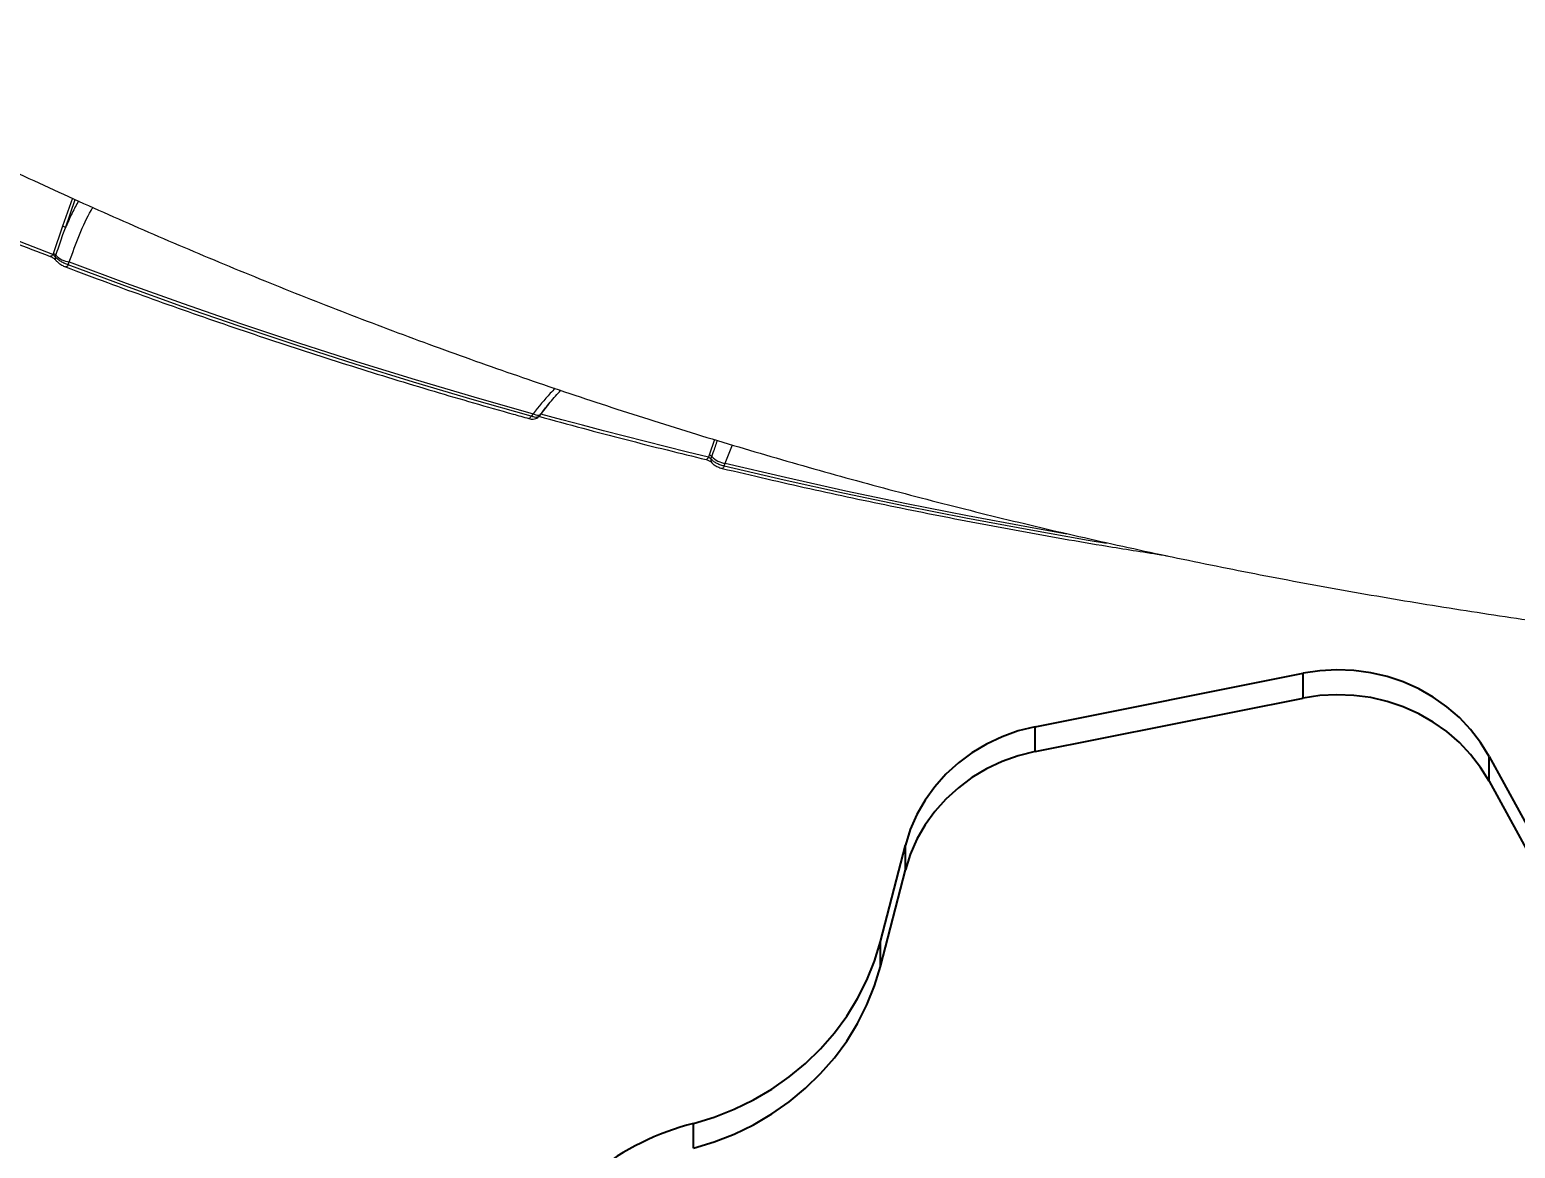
# Model space of a CAD drawing. Header units: millimetres. Extents: x -6879 to 7341, y -8047 to 7187.
# Drawn here: x -830.7 to -524.2, y 2002.1 to 2232.9 of the extents above; entities that cross this region are included whole.
import ezdxf

# ---------------------------------------------------------------- set-up
doc = ezdxf.new("R2010")
doc.units = ezdxf.units.MM
for name, color, linetype in [('DIKOM_ОБЪЕКТ', 7, 'Continuous'), ('DIKOM_РАЗМЕР_ЗОНА', 7, 'Continuous'), ('DIKOM_РАЗМЕР_ОБЪЕКТА', 7, 'Continuous')]:
    doc.layers.add(name, color=color, linetype=linetype)
doc.styles.add('style1', font='arial.ttf', dxfattribs={"width": 0.8})
doc.dimstyles.new('1-50', dxfattribs={"dimtxt": 300, "dimasz": 200, "dimexe": 100, "dimexo": 0, "dimgap": 100, "dimtad": 0, "dimdec": 0, "dimtxsty": 'style1', "dimcen": 0, "dimclrd": 7, "dimclre": 7, "dimadec": 1, "dimazin": 2, "dimtfac": 1, "dimtdec": 0, "dimtmove": 1, "dimatfit": 3, "dimfxl": 0, "dimlwd": 25, "dimlwe": 18, "dimarcsym": 0})

# ---------------------------------------------------------------- blocks, each defined once
blk = doc.blocks.new('A$C65FB368C')
for p, q in [((-1218.8, -843.12), (-1189.25, -826.96)), ((-1213.67, -843.12), (-1184.12, -826.96)), ((-1213.67, -843.12), (-1218.8, -843.12)), ((-1230.81, -881.52), (-1235.94, -881.52)), ((-1224.91, -936.82), (-1235.94, -881.52)), ((-1219.78, -936.82), (-1230.81, -881.52)), ((-1219.78, -936.82), (-1224.91, -936.82)), ((-1195.37, -963.57), (-1200.5, -963.57)), ((-1180.61, -968.71), (-1200.5, -963.57)), ((-1175.48, -968.71), (-1195.37, -963.57)), ((-1175.48, -968.71), (-1180.61, -968.71)), ((-1137.94, -1007.25), (-1143.07, -1007.25))]:
    blk.add_line(p, q)
at = {"flags": 128}
for points in [[(-1218.8, -843.12), (-1221.66, -844.88), (-1224.34, -846.94), (-1226.8, -849.27), (-1229.04, -851.85), (-1231.02, -854.66), (-1232.73, -857.66), (-1234.15, -860.84), (-1235.26, -864.15), (-1236.05, -867.56), (-1236.52, -871.03), (-1236.66, -874.54), (-1236.46, -878.05), (-1235.94, -881.52)], [(-1213.67, -843.12), (-1216.53, -844.88), (-1219.21, -846.94), (-1221.67, -849.27), (-1223.91, -851.85), (-1225.89, -854.66), (-1227.6, -857.66), (-1229.02, -860.84), (-1230.13, -864.15), (-1230.92, -867.56), (-1231.39, -871.03), (-1231.53, -874.54), (-1231.33, -878.05), (-1230.81, -881.52)], [(-1224.91, -936.82), (-1224.04, -940.28), (-1222.85, -943.62), (-1221.35, -946.81), (-1219.55, -949.82), (-1217.47, -952.63), (-1215.13, -955.19), (-1212.55, -957.49), (-1209.78, -959.49), (-1206.82, -961.18), (-1203.72, -962.55), (-1200.5, -963.57)], [(-1219.78, -936.82), (-1218.91, -940.28), (-1217.72, -943.62), (-1216.22, -946.81), (-1214.42, -949.82), (-1212.34, -952.63), (-1210, -955.19), (-1207.42, -957.49), (-1204.65, -959.49), (-1201.69, -961.18), (-1198.59, -962.55), (-1195.37, -963.57)], [(-1143.07, -1007.25), (-1144.37, -1003), (-1146, -998.87), (-1147.93, -994.89), (-1150.16, -991.1), (-1152.67, -987.51), (-1155.45, -984.15), (-1158.48, -981.05), (-1161.73, -978.21), (-1165.19, -975.67), (-1168.84, -973.43), (-1172.64, -971.52), (-1176.57, -969.94), (-1180.61, -968.71)], [(-1137.94, -1007.25), (-1139.24, -1003), (-1140.87, -998.87), (-1142.8, -994.89), (-1145.03, -991.1), (-1147.54, -987.51), (-1150.32, -984.15), (-1153.35, -981.05), (-1156.6, -978.21), (-1160.06, -975.67), (-1163.71, -973.43), (-1167.51, -971.52), (-1171.44, -969.94), (-1175.48, -968.71)]]:
    blk.add_lwpolyline(points, dxfattribs=at)
blk.add_arc((-1090.44, -993.94), 54.29, 194.1912, 242.5329)
blk = doc.blocks.new('A$C5DEC43E6')
at = {"color": 7, "linetype": 'Continuous', "lineweight": 15, "rotation": 270}
blk.add_blockref('A$C65FB368C', (448.01, -450), dxfattribs=at)
blk = doc.blocks.new('*D20')
at = {"layer": 'Defpoints', "color": 0, "transparency": 16777216}
for p in [(-335.47, 4138.44), (-5198.79, -5966.88), (-1568.13, -5966.88)]:
    blk.add_point(p, dxfattribs=at)
at = {"layer": 'DIKOM_РАЗМЕР_ОБЪЕКТА', "color": 7, "lineweight": 18, "transparency": 16777216}
for p, q in [((-335.47, 4138.44), (-5298.79, 4138.44)), ((-1568.13, -5966.88), (-5298.79, -5966.88))]:
    blk.add_line(p, q, dxfattribs=at)
at = {"layer": 'DIKOM_РАЗМЕР_ОБЪЕКТА', "color": 7, "lineweight": 25, "transparency": 16777216}
for p, q in [((-5198.79, 3938.44), (-5198.79, -81.84)), ((-5198.79, -5766.88), (-5198.79, -1161.62))]:
    blk.add_line(p, q, dxfattribs=at)
at = {"layer": 'DIKOM_РАЗМЕР_ОБЪЕКТА', "color": 7, "transparency": 16777216}
for points in [[(-5232.12, 3938.44), (-5165.46, 3938.44), (-5198.79, 4138.44)], [(-5232.12, -5766.88), (-5165.46, -5766.88), (-5198.79, -5966.88)]]:
    blk.add_solid(points, dxfattribs=at)
at = {"layer": 'DIKOM_РАЗМЕР_ОБЪЕКТА', "color": 0, "transparency": 16777216, "insert": (-5198.79, -621.73), "char_height": 300, "attachment_point": 5, "rotation": 90, "style": 'style1'}
blk.add_mtext('10100', dxfattribs=at)
blk = doc.blocks.new('*D19')
at = {"layer": 'Defpoints', "color": 0, "transparency": 16777216}
for p in [(5624.04, 6094.27), (-4435.35, 2864.29), (5624.04, -2640.11)]:
    blk.add_point(p, dxfattribs=at)
at = {"layer": 'DIKOM_РАЗМЕР_ОБЪЕКТА', "color": 7, "lineweight": 18, "transparency": 16777216}
for p, q in [((-4435.35, 2864.29), (-4435.35, 6194.27)), ((5624.04, -2640.11), (5624.04, 6194.27))]:
    blk.add_line(p, q, dxfattribs=at)
at = {"layer": 'DIKOM_РАЗМЕР_ОБЪЕКТА', "color": 7, "lineweight": 25, "transparency": 16777216}
for p, q in [((-4235.35, 6094.27), (2113.67, 6094.27)), ((5424.04, 6094.27), (3193.46, 6094.27))]:
    blk.add_line(p, q, dxfattribs=at)
at = {"layer": 'DIKOM_РАЗМЕР_ОБЪЕКТА', "color": 7, "transparency": 16777216}
for points in [[(-4235.35, 6127.6), (-4235.35, 6060.94), (-4435.35, 6094.27)], [(5424.04, 6127.6), (5424.04, 6060.94), (5624.04, 6094.27)]]:
    blk.add_solid(points, dxfattribs=at)
at = {"layer": 'DIKOM_РАЗМЕР_ОБЪЕКТА', "color": 0, "transparency": 16777216, "insert": (2653.56, 6094.27), "char_height": 300, "attachment_point": 5, "style": 'style1'}
blk.add_mtext('10100', dxfattribs=at)
blk = doc.blocks.new('*D18')
at = {"layer": 'Defpoints', "color": 0, "transparency": 16777216}
for p in [(-342.29, 5666.7), (-6681.79, -8047.27), (-1651.48, -8047.27)]:
    blk.add_point(p, dxfattribs=at)
at = {"layer": 'DIKOM_РАЗМЕР_ЗОНА', "color": 7, "lineweight": 18, "transparency": 16777216}
for p, q in [((-342.29, 5666.7), (-6781.79, 5666.7)), ((-1651.48, -8047.27), (-6781.79, -8047.27))]:
    blk.add_line(p, q, dxfattribs=at)
at = {"layer": 'DIKOM_РАЗМЕР_ЗОНА', "color": 7, "lineweight": 25, "transparency": 16777216}
for p, q in [((-6681.79, 5466.7), (-6681.79, -340.84)), ((-6681.79, -7847.27), (-6681.79, -1420.62))]:
    blk.add_line(p, q, dxfattribs=at)
at = {"layer": 'DIKOM_РАЗМЕР_ЗОНА', "color": 7, "transparency": 16777216}
for points in [[(-6715.12, 5466.7), (-6648.46, 5466.7), (-6681.79, 5666.7)], [(-6715.12, -7847.27), (-6648.46, -7847.27), (-6681.79, -8047.27)]]:
    blk.add_solid(points, dxfattribs=at)
at = {"layer": 'DIKOM_РАЗМЕР_ЗОНА', "color": 0, "transparency": 16777216, "insert": (-6681.79, -880.73), "char_height": 300, "attachment_point": 5, "rotation": 90, "style": 'style1'}
blk.add_mtext('13700', dxfattribs=at)
blk = doc.blocks.new('*D17')
at = {"layer": 'Defpoints', "color": 0, "transparency": 16777216}
for p in [(-5935.35, 6990.27), (-5935.35, 998.27), (7340.79, -2830.86)]:
    blk.add_point(p, dxfattribs=at)
at = {"layer": 'DIKOM_РАЗМЕР_ЗОНА', "color": 7, "lineweight": 18, "transparency": 16777216}
for p, q in [((-5935.35, 998.27), (-5935.35, 7090.27)), ((7340.79, -2830.86), (7340.79, 7090.27))]:
    blk.add_line(p, q, dxfattribs=at)
at = {"layer": 'DIKOM_РАЗМЕР_ЗОНА', "color": 7, "lineweight": 25, "transparency": 16777216}
for p, q in [((-5735.35, 6990.27), (2016.67, 6990.27)), ((7140.79, 6990.27), (3096.46, 6990.27))]:
    blk.add_line(p, q, dxfattribs=at)
at = {"layer": 'DIKOM_РАЗМЕР_ЗОНА', "color": 7, "transparency": 16777216}
for points in [[(-5735.35, 7023.6), (-5735.35, 6956.94), (-5935.35, 6990.27)], [(7140.79, 7023.6), (7140.79, 6956.94), (7340.79, 6990.27)]]:
    blk.add_solid(points, dxfattribs=at)
at = {"layer": 'DIKOM_РАЗМЕР_ЗОНА', "color": 0, "transparency": 16777216, "insert": (2556.56, 6990.27), "char_height": 300, "attachment_point": 5, "style": 'style1'}
blk.add_mtext('13300', dxfattribs=at)

msp = doc.modelspace()

# ---------------------------------------------------------------- linework, layer by layer
at = {"layer": 'DIKOM_ОБЪЕКТ', "color": 7, "linetype": 'Continuous', "lineweight": 15}
for p, q in [((-821.86, 2198.17), (-823.89, 2192.36)), ((-823.31, 2192.03), (-821.27, 2197.9)), ((-823.89, 2192.36), (-825.83, 2186.69)), ((-825.83, 2186.69), (-825.87, 2186.57)), ((-825.4, 2186.06), (-825.28, 2186.41)), ((-822.71, 2184.43), (-822.51, 2185)), ((-725.11, 2153.72), (-723.58, 2155.69)), ((-726.83, 2153.68), (-727.22, 2153.17)), ((-725.68, 2153.1), (-725.43, 2153.42)), ((-725.19, 2153.61), (-725.11, 2153.72)), ((-689.38, 2148.37), (-690.49, 2145.14)), ((-687.16, 2143.45), (-685.69, 2147.26)), ((-690.49, 2145.14), (-690.64, 2144.7)), ((-690.11, 2144.35), (-689.93, 2144.85)), ((-687.36, 2142.88), (-687.16, 2143.45))]:
    msp.add_line(p, q, dxfattribs=at)
at = {"layer": 'DIKOM_ОБЪЕКТ', "color": 7, "linetype": 'Continuous', "lineweight": 15, "flags": 128}
for points in [[(-825.87, 2186.57), (-829.95, 2188.14), (-834.01, 2189.73), (-838.07, 2191.33), (-842.12, 2192.94), (-846.15, 2194.57), (-850.18, 2196.22), (-854.2, 2197.88), (-858.21, 2199.56)], [(-825.87, 2186.57), (-825.97, 2186.43), (-826.07, 2186.31), (-826.17, 2186.22), (-826.28, 2186.16), (-826.37, 2186.13), (-826.46, 2186.14), (-826.47, 2186.14)], [(-822.71, 2184.43), (-822.8, 2184.28), (-822.9, 2184.16), (-823.01, 2184.07), (-823.11, 2184.01), (-823.2, 2183.98), (-823.29, 2183.99), (-823.3, 2184)], [(-727.22, 2153.17), (-739.4, 2156.62), (-751.51, 2160.21), (-763.55, 2163.92), (-775.52, 2167.77), (-787.43, 2171.74), (-799.26, 2175.84), (-811.02, 2180.07), (-822.71, 2184.43)], [(-822.51, 2185), (-810.8, 2180.63), (-799.02, 2176.4), (-787.16, 2172.28), (-775.23, 2168.3), (-763.23, 2164.45), (-751.16, 2160.73), (-739.03, 2157.14), (-726.83, 2153.68)], [(-727.22, 2153.17), (-727.3, 2153.02), (-727.39, 2152.89), (-727.48, 2152.8), (-727.57, 2152.73), (-727.65, 2152.7), (-727.72, 2152.71)], [(-725.44, 2153.4), (-725.54, 2153.34), (-725.71, 2153.31), (-725.93, 2153.33), (-726.19, 2153.4), (-726.5, 2153.52), (-726.83, 2153.68)], [(-725.43, 2153.42), (-725.43, 2153.42), (-725.44, 2153.4)], [(-690.64, 2144.7), (-694.98, 2145.76), (-699.32, 2146.83), (-703.65, 2147.92), (-707.98, 2149.03), (-712.29, 2150.15), (-716.6, 2151.29), (-720.9, 2152.44), (-725.19, 2153.61)], [(-690.64, 2144.7), (-690.71, 2144.55), (-690.8, 2144.42), (-690.88, 2144.33), (-690.97, 2144.26), (-691.05, 2144.23), (-691.11, 2144.23)], [(-687.36, 2142.88), (-687.43, 2142.73), (-687.51, 2142.61), (-687.6, 2142.51), (-687.68, 2142.44), (-687.76, 2142.41), (-687.83, 2142.41)], [(-608.5, 2126.93), (-612.27, 2127.56), (-624.91, 2129.78), (-637.51, 2132.14), (-650.05, 2134.63), (-662.54, 2137.25), (-674.98, 2140), (-687.36, 2142.88)], [(-687.16, 2143.45), (-674.76, 2140.56), (-662.3, 2137.8), (-649.78, 2135.17), (-637.21, 2132.68), (-624.59, 2130.32), (-616.72, 2128.93)]]:
    msp.add_lwpolyline(points, dxfattribs=at)
at = {"layer": 'DIKOM_ОБЪЕКТ', "color": 7, "linetype": 'Continuous', "lineweight": 15}
for centre, radius, start, end in [((-823.97, 2191.53), 0.828, 37.1202, 84.4754), ((-825.95, 2185.78), 0.917, 43.2696, 82.8928), ((-824.75, 2185.8), 0.699, 157.9595, 214.6276), ((-821.94, 2189.56), 4.59, 223.3061, 262.8682), ((-725.85, 2153.8), 0.689, 288.1089, 344.116), ((-690.6, 2144.22), 0.92, 43.3285, 82.8537), ((-689.45, 2144.09), 0.707, 158.438, 216.2948), ((-686.59, 2148), 4.59, 223.3033, 262.8709)]:
    msp.add_arc(centre, radius, start, end, dxfattribs=at)
for points, knots in [([(-887.1, 2230.53), (-885.07, 2229.43), (-877.81, 2225.46), (-865.14, 2218.92), (-849.1, 2210.9), (-832.88, 2203.15), (-816.5, 2195.66), (-799.95, 2188.44), (-783.25, 2181.49), (-766.39, 2174.8), (-749.38, 2168.38), (-732.23, 2162.24), (-714.95, 2156.37), (-697.52, 2150.78), (-679.97, 2145.47), (-662.29, 2140.44), (-644.5, 2135.69), (-626.59, 2131.23), (-608.56, 2127.05), (-590.44, 2123.15), (-572.22, 2119.55), (-553.9, 2116.22), (-535.49, 2113.21), (-519.86, 2110.85), (-510.34, 2109.62), (-507, 2109.19)], [0, 0, 0, 0, 0.01752, 0.062637, 0.107805, 0.153026, 0.198299, 0.243624, 0.289, 0.334426, 0.379902, 0.425428, 0.471003, 0.516624, 0.562293, 0.608006, 0.653764, 0.699566, 0.745409, 0.791293, 0.837217, 0.883179, 0.929178, 0.975213, 1, 1, 1, 1]), ([(-858.59, 2199.04), (-855.83, 2197.89), (-847.69, 2194.48), (-836.98, 2190.19), (-828.98, 2187.11), (-826.47, 2186.14)], [0, 0, 0, 0, 0.2595846, 0.7668907, 1, 1, 1, 1]), ([(-820.6, 2197.59), (-821.04, 2196.78), (-821.98, 2195.05), (-822.85, 2193.07), (-823.31, 2192.03)], [0, 0, 0, 0, 0.473704, 1, 1, 1, 1]), ([(-822.51, 2185), (-821.82, 2186.91), (-820.42, 2190.78), (-818.73, 2194.44), (-817.76, 2196.04), (-817.64, 2196.24)], [0, 0, 0, 0, 0.459026, 0.931196, 1, 1, 1, 1]), ([(-825.28, 2186.41), (-825.18, 2186.69), (-824.68, 2188.11), (-824.04, 2189.99), (-823.48, 2191.57), (-823.31, 2192.03)], [0, 0, 0, 0, 0.150433, 0.752144, 1, 1, 1, 1]), ([(-826.46, 2186.14), (-826.43, 2186.13), (-826.31, 2186.08), (-826.05, 2185.96), (-825.76, 2185.78), (-825.53, 2185.6), (-825.39, 2185.48), (-825.33, 2185.41), (-825.33, 2185.41), (-825.33, 2185.41)], [0, 0, 0, 0, 0.0835385, 0.2870844, 0.507669, 0.6948624, 0.848445, 0.965465, 1, 1, 1, 1]), ([(-825.4, 2186.06), (-825.42, 2186.09), (-825.48, 2186.16), (-825.59, 2186.29), (-825.72, 2186.42), (-825.81, 2186.52), (-825.86, 2186.56), (-825.87, 2186.57)], [0, 0, 0, 0, 0.217879, 0.443588, 0.683671, 0.939824, 1, 1, 1, 1]), ([(-822.71, 2184.43), (-822.76, 2184.44), (-823.07, 2184.53), (-823.65, 2184.76), (-824.38, 2185.16), (-825.01, 2185.62), (-825.27, 2185.91), (-825.4, 2186.06)], [0, 0, 0, 0, 0.054787, 0.294386, 0.530149, 0.764706, 1, 1, 1, 1]), ([(-825.32, 2185.41), (-825.3, 2185.38), (-825.16, 2185.16), (-824.77, 2184.81), (-824.31, 2184.52), (-824.08, 2184.37)], [0, 0, 0, 0, 0.0666361, 0.5372225, 1, 1, 1, 1]), ([(-824.08, 2184.37), (-824.07, 2184.37), (-823.83, 2184.2), (-823.54, 2184.07), (-823.3, 2184), (-823.3, 2184)], [0, 0, 0, 0, 0.0555959, 0.9917961, 1, 1, 1, 1]), ([(-823.3, 2184), (-820.4, 2182.9), (-812.01, 2179.74), (-797.99, 2174.71), (-781.22, 2168.97), (-764.3, 2163.49), (-747.54, 2158.36), (-735.32, 2154.82), (-728.8, 2153.01), (-727.72, 2152.71)], [0, 0, 0, 0, 0.093013, 0.269674, 0.446338, 0.623003, 0.79967, 0.967039, 1, 1, 1, 1]), ([(-722.28, 2158.92), (-722.61, 2158.58), (-724.17, 2156.99), (-725.65, 2155.14), (-726.83, 2153.68)], [0, 0, 0, 0, 0.210957, 1, 1, 1, 1]), ([(-725.42, 2153.38), (-724.9, 2154.05), (-723.67, 2155.64), (-722.22, 2157.35), (-721.29, 2158.33), (-721.11, 2158.52)], [0, 0, 0, 0, 0.368994, 0.874876, 1, 1, 1, 1]), ([(-727.72, 2152.71), (-727.69, 2152.7), (-727.36, 2152.6), (-726.87, 2152.55), (-726.3, 2152.64), (-725.9, 2152.83), (-725.75, 2153.04), (-725.7, 2153.11)], [0, 0, 0, 0, 0.050492, 0.422621, 0.673437, 0.885196, 1, 1, 1, 1]), ([(-725.69, 2153.1), (-725.69, 2153.09), (-725.71, 2152.99), (-725.99, 2152.92), (-726.51, 2152.94), (-726.98, 2153.09), (-727.22, 2153.17)], [0, 0, 0, 0, 0.025736, 0.3488, 0.675148, 1, 1, 1, 1]), ([(-725.69, 2153.15), (-722.65, 2152.33), (-713.85, 2149.93), (-702.31, 2146.96), (-693.79, 2144.89), (-691.11, 2144.23)], [0, 0, 0, 0, 0.265105, 0.768648, 1, 1, 1, 1]), ([(-689.93, 2144.85), (-689.83, 2145.14), (-689.44, 2146.25), (-689.06, 2147.36), (-688.77, 2148.19)], [0, 0, 0, 0, 0.254099, 1, 1, 1, 1]), ([(-691.11, 2144.23), (-691.08, 2144.22), (-690.98, 2144.2), (-690.75, 2144.12), (-690.47, 2143.99), (-690.24, 2143.86), (-690.1, 2143.75), (-690.03, 2143.68), (-690.03, 2143.68), (-690.03, 2143.68)], [0, 0, 0, 0, 0.060297, 0.249996, 0.455151, 0.63953, 0.794374, 0.922344, 1, 1, 1, 1]), ([(-690.11, 2144.35), (-690.14, 2144.38), (-690.19, 2144.43), (-690.32, 2144.53), (-690.46, 2144.62), (-690.57, 2144.67), (-690.63, 2144.7), (-690.64, 2144.7)], [0, 0, 0, 0, 0.236814, 0.4740999, 0.7136217, 0.9565881, 1, 1, 1, 1]), ([(-687.36, 2142.88), (-687.4, 2142.89), (-687.7, 2142.96), (-688.29, 2143.14), (-689.05, 2143.49), (-689.71, 2143.92), (-689.97, 2144.21), (-690.11, 2144.35)], [0, 0, 0, 0, 0.0422431, 0.2819915, 0.5212611, 0.7606164, 1, 1, 1, 1]), ([(-690.01, 2143.68), (-689.99, 2143.65), (-689.85, 2143.44), (-689.43, 2143.11), (-688.72, 2142.7), (-688.13, 2142.47), (-687.85, 2142.42), (-687.83, 2142.42)], [0, 0, 0, 0, 0.048997, 0.3339, 0.657351, 0.970789, 1, 1, 1, 1]), ([(-687.83, 2142.41), (-684.74, 2141.69), (-675.8, 2139.57), (-660.92, 2136.28), (-643.14, 2132.63), (-625.25, 2129.25), (-609.5, 2126.49), (-599.69, 2124.97), (-595.9, 2124.38)], [0, 0, 0, 0, 0.102147, 0.296168, 0.490193, 0.684217, 0.878241, 1, 1, 1, 1])]:
    msp.add_open_spline(points, degree=3, knots=knots, dxfattribs=at)

# ---------------------------------------------------------------- block references
msp.add_blockref('A$C5DEC43E6', (-134.45, 1314.18), dxfattribs=at)

# ---------------------------------------------------------------- dimensions: what is measured, and where the dimension line sits
at = {"layer": 'DIKOM_РАЗМЕР_ЗОНА'}
dim = msp.add_linear_dim(base=(-5935.35, 6990.27), p1=(7340.79, -2830.86), p2=(-5935.35, 998.27), text='13300', dimstyle='1-50', override={"dimscale": 1, "dimtix": 0, "dimtofl": 1, "dimtmove": 1, "dimatfit": 3}, dxfattribs=at)
dim.commit()
dim.dimension.update_dxf_attribs({"geometry": '*D17', "text_midpoint": (2556.56, 6990.27), "dimtype": 160})
dim = msp.add_linear_dim(base=(-6681.79, -8047.27), p1=(-342.29, 5666.7), p2=(-1651.48, -8047.27), angle=270, text='13700', dimstyle='1-50', override={"dimscale": 1, "dimtix": 0, "dimtofl": 1, "dimtmove": 1, "dimatfit": 3}, dxfattribs=at)
dim.commit()
dim.dimension.update_dxf_attribs({"geometry": '*D18', "text_midpoint": (-6681.79, -880.73), "dimtype": 160})
at = {"layer": 'DIKOM_РАЗМЕР_ОБЪЕКТА'}
dim = msp.add_linear_dim(base=(5624.04, 6094.27), p1=(-4435.35, 2864.29), p2=(5624.04, -2640.11), text='10100', dimstyle='1-50', override={"dimscale": 1, "dimtix": 0, "dimtofl": 1, "dimtmove": 1, "dimatfit": 3}, dxfattribs=at)
dim.commit()
dim.dimension.update_dxf_attribs({"geometry": '*D19', "text_midpoint": (2653.56, 6094.27), "dimtype": 160})
dim = msp.add_linear_dim(base=(-5198.79, -5966.88), p1=(-335.47, 4138.44), p2=(-1568.13, -5966.88), angle=270, text='10100', dimstyle='1-50', override={"dimscale": 1, "dimtix": 0, "dimtofl": 1, "dimtmove": 1, "dimatfit": 3}, dxfattribs=at)
dim.commit()
dim.dimension.update_dxf_attribs({"geometry": '*D20', "text_midpoint": (-5198.79, -621.73), "dimtype": 160})

doc.saveas('drawing.dxf')
